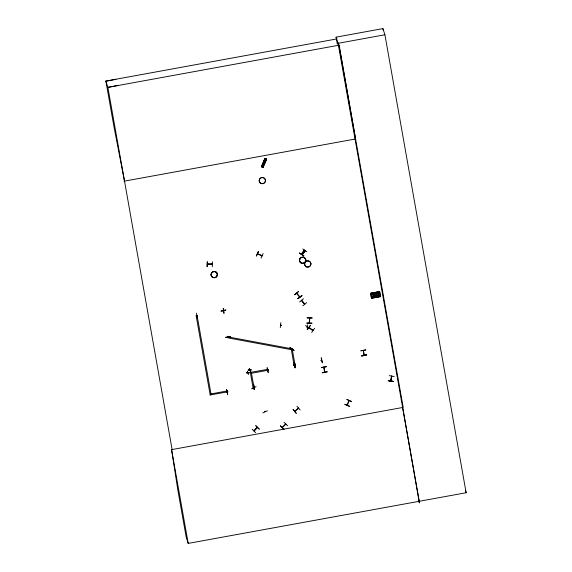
<?xml version="1.0" encoding="UTF-8"?>
<svg xmlns="http://www.w3.org/2000/svg" width="572" height="572" viewBox="0 0 572 572"><rect width="100%" height="100%" fill="white"/><g stroke="black" fill="none" stroke-linecap="round" stroke-linejoin="round"><path stroke-width="0.86" d="M294.601 411.225L295.123 411.197L294.916 410.896M298.126 408.437L298.534 408.244M298.591 408.308L294.78 411.418M306.885 322.93L311.919 323.037M306.885 323.216L311.926 323.337M388.317 380.609L393.286 381.402L388.317 380.509M393.279 381.438L388.324 380.573M207.815 264.05L207.35 263.964M212.233 264.107L207.286 264.078M212.376 261.754L212.298 266.759M363.985 355.14L363.191 350.35M264.807 411.247L265.222 411.618M307.092 317.989L312.119 318.053M309.488 318.089L309.316 322.951M309.681 318.418L309.702 318.061L309.559 322.923M309.266 322.479L309.509 322.83M223.495 310.732L223.681 311.046M227.949 336.35L228.071 336.858M324.774 371.936L324.524 371.979M324.803 372.065L323.988 367.253M390.69 380.852L391.62 375.983M390.869 380.902L391.841 376.119M307.1 317.732L312.14 317.853M280.294 327.649L280.795 322.658M281.016 325.246L280.566 325.182M307.278 329.729L307.715 324.739M312.777 329.987C314.085 331.631 307.572 327.42 309.366 327.592M393.236 381.66L388.281 380.795M307.522 326.841L307.4 327.255M389.253 375.661L394.208 376.512M390.976 380.38L391.484 376.412M301.494 300.514L304.583 304.19M227.978 336.315L227.985 337.88L291.091 349.621L291.255 348.598M303.017 252.488L303.367 252.681M253.868 430.83L257.278 427.291M257.328 427.398L254.025 430.981L254.118 430.451M257.021 427.742L257.514 427.377M282.168 427.527L285.592 423.945M285.321 424.331L285.857 424.117M197.476 315.687L197.311 315.365M223.037 310.76L223.409 310.639M227.234 391.992L227.785 391.899M227.206 391.906L227.813 392.07L227.52 390.819M253.825 387.144L253.339 387.08M267.782 370.113L268.268 370.005M294.072 365.208L295.066 365.108L292.178 348.841L291.191 348.941M349.456 406.385L344.866 404.383M349.528 406.213L344.873 404.275M263.227 167.432L261.447 166.738L264.922 158.387L266.623 159.073L263.199 167.424L262.698 167.231L266.073 158.866L266.495 159.002L262.898 167.303M266.295 158.952L264.929 158.408L261.44 166.738M261.647 166.817L265.372 158.587L261.976 166.945L265.258 158.53L264.822 158.373L265.365 158.587M265.236 158.515L261.862 166.888M262.562 167.131L262.119 166.874M262.805 167.26L266.094 158.873L266.616 159.073M346.911 399.456L351.473 401.544L346.911 399.456M349.027 400.507L347.104 405.005M348.991 400.686L347.34 405.098M292.22 348.348L292.156 348.763M256.256 255.963L258.358 251.43M258.573 251.487L256.442 256.013M261.647 255.777L261.947 255.806M261.068 258.101L263.156 253.518M253.839 388.152L253.861 387.752M265.201 411.69L265.008 411.282M211.754 264.185L212.312 264.2M197.004 315.544L197.433 315.665L196.968 315.429M223.008 310.675L223.037 310.789M227.298 391.834L227.334 391.949M253.725 387.265L253.682 387.022M293.886 365.193L294.273 365.379M295.038 365.108L295.517 365.279L295.438 364.922M321.507 360.281L321.092 360.553L321.621 360.288M321.586 360.489L321.128 360.582M289.882 347.683L293.987 350.529M290.025 347.426L294.108 350.357M299.721 253.003L303.761 255.927M254.347 430.687L257.214 427.713M282.21 427.513L282.461 427.198M285.807 424.209L282.368 427.527M280.616 325.096L281.174 325.146M307.407 327.363L307.05 327.084M246.253 372.744C250.507 372.522 245.188 373.452 246.475 372.429L247.74 372.544L246.475 372.429M247.24 371.421L247.726 372.486L247.462 371.042C246.696 373.266 250.086 371.929 249.435 372.887L248.205 372.83M248.355 369.777C247.69 370.742 251.094 369.383 250.343 371.6L250.071 370.12L251.516 369.869L249.964 369.812L249.342 368.382L249.621 369.884L248.355 369.777L249.621 369.884M307.264 329.429L310.353 325.461M310.374 325.447L307.493 329.586M311.676 332.432L314.571 328.335M307.5 326.977L307.207 327.32M309.674 328.399L305.555 325.511M302.781 248.942L306.821 251.794M301.351 254.097L304.354 250.078M304.561 250.193L301.558 254.254L304.533 250.207M302.009 254.583L305.019 250.522L302.066 254.612M223.695 311.189L222.994 310.825M323.788 367.274L324.596 372.1M252.102 429.193L255.677 432.704M280.402 425.925L284.027 429.343L280.416 425.854M207.329 264.107L212.176 264.057M259.266 429.136L255.684 425.618L259.273 429.072M284.034 422.286L287.58 425.79M296.26 413.291L293.057 409.445L296.232 413.32M296.968 406.284L300.186 410.01M294.666 411.282L298.377 408.05M294.501 294.666L298.405 291.477M301.937 295.688L297.862 298.67L301.937 295.695M297.876 298.684L301.801 295.531M299.564 301.959L303.467 298.77M304.261 303.739L301.78 300.779M303.174 252.109L303.639 252.359L303.289 252.13M257.579 253.732C268.061 258.065 258.015 254.418 257.879 254.004M321.564 360.296L321.149 360.546M251.487 388.838L256.056 386.686M267.46 410.775L262.877 412.884M293.922 365.315L294.373 365.258M196.475 313.177L197.261 318.118M294.58 362.734L293.972 362.898L294.802 367.789L295.459 367.667L294.609 362.727L295.431 367.617M295.188 367.71L294.237 362.848M296.689 293.214L299.828 296.818M105.92 81.245L115.959 79.344M117.925 85.464L107.886 87.366L105.863 81.067L336.929 38.903M171.579 449.642L172.115 449.542L107.886 87.366L338.953 45.202L403.188 407.386L171.579 449.642L177.885 490.29L186.2 537.165L188.202 543.4L466.137 492.742L384.913 34.77L382.933 28.6L336.086 37.151L337.323 44.137M212.198 264.393L207.321 264.278M336.086 37.151L338.066 43.322L384.913 34.77M123.967 181.217L355.577 138.96L339.139 45.167M196.139 315.823L197.125 315.723L211.139 394.787M379.593 291.577L379.701 292.149L379.601 291.591L370.627 293.214L370.949 295.102L379.915 293.422L379.822 292.9L370.849 294.523L370.928 294.959L379.879 293.207M379.694 292.113L370.727 293.786L370.642 293.322L379.601 291.62L379.922 293.457M379.636 291.799L370.699 293.65M370.685 293.529L379.651 291.906L370.699 293.636M370.735 293.865L370.82 294.358M370.892 294.773L379.887 293.293M371.307 297.04L371.199 296.468L380.173 294.845L371.214 296.575L371.528 298.355L380.494 296.675M371.235 296.675L380.251 295.266M371.257 296.782L380.173 294.83L380.273 295.395L371.307 297.118L371.478 297.597M371.278 296.918L380.23 295.152M380.401 296.153L371.428 297.783L371.5 298.205L380.444 296.396M365.787 349.971L360.803 350.829L365.765 349.892M250.329 372.415L267.875 369.297L268.039 370.248L251.487 373.266M361.733 356.034L366.652 354.854L361.733 356.02M210.996 393.915L227.549 390.898M210.174 394.966L227.713 391.849M253.217 388.688L254.204 388.588L251.294 372.243M172.108 449.478L171.564 449.578L188.202 543.4M223.159 308.358L223.988 313.242M223.366 308.329L223.924 313.263M221.028 311.096L225.961 310.003L221.014 311.068M196.932 315.758L197.433 315.665M225.654 337.244L230.63 336.365M230.688 336.665L225.711 337.544M295.059 365.308L295.56 365.222M267.782 370.191L268.318 369.948M321.392 367.696L326.362 366.824M321.342 367.446L326.319 366.566M322.272 372.858L327.241 371.972M253.689 384.734L254.254 389.675L253.696 384.734M253.325 387.23L253.753 387.137M227.284 391.984L227.735 391.906L227.313 392.156M281.045 325.332L280.695 325.332M321.214 357.879L322.329 362.77L321.285 357.908M293.972 362.898L294.787 367.739M207.15 266.623L207.329 261.661L207.121 266.666M299.685 297.097L296.596 293.422M267.853 370.313L267.853 369.948M280.666 325.103L281.102 325.125M309.094 327.506L313.077 330.251M228.178 336.929L291.284 348.677M253.832 387.659L254.068 388.045M307.393 327.141L306.942 327.22M264.586 159.252L266.144 159.831M264.357 159.817L265.923 160.417M265.58 161.268L264.014 160.668M263.713 161.426L265.272 162.019M262.012 165.937L263.327 166.445M261.897 165.909L263.456 166.509M324.002 367.346L323.881 367.817L323.759 367.188M292.471 348.419L292.22 348.777M294.644 294.802L298.57 291.677M304.747 304.054L301.551 300.221M306.699 302.624L302.795 305.813M248.191 372.78L248.462 374.26L247.826 372.801M363.435 350.507L364.221 355.155M228.192 336.386L228.249 336.629M338.195 42.843L338.953 45.202M465.393 490.426L466.137 492.742M380.173 294.916L380.466 296.568M378.685 291.827L378.971 293.457M379.265 295.08L379.558 296.732M378.085 291.963L378.364 293.565M378.657 295.195L378.95 296.839M377.177 292.128L377.463 293.751M377.742 295.359L378.042 297.011M376.362 292.256L376.655 293.901M376.941 295.531L377.234 297.154M375.447 292.421L375.747 294.072M376.026 295.674L376.312 297.304M419.269 501.236L338.066 43.322M418.632 500.629L419.369 502.924L402.645 407.486M366.659 354.89L361.668 355.712M327.177 371.657L322.208 372.529M223.352 310.61L223.423 310.975L222.916 310.768M227.956 336.25L228.278 336.722M124.51 181.124L114.178 127.942L105.863 81.067M370.727 293.779L370.642 293.329M370.949 295.095L370.849 294.537L379.822 292.914L370.921 294.945M371.299 297.032L371.221 296.582M371.528 298.348L371.428 297.79L380.394 296.146M382.933 28.6L383.247 30.359M371.55 293.15L371.836 294.78M372.129 296.403L372.415 298.033M291.212 349.02L294.101 365.286M250.35 372.494L253.239 388.767M196.16 315.894L210.196 395.045M375.697 293.028C376.033 294.466 376.891 292.12 375.697 293.028M376.276 296.282C376.612 297.719 377.463 295.374 376.276 296.282M263.971 161.99C264.257 163.442 265.186 161.118 263.971 161.99M299.606 253.153L303.803 255.877L299.606 253.153M305.226 250.708L302.231 254.733L305.241 250.722M267.124 367.789L268.218 372.637L267.103 367.803M226.576 389.675L227.663 394.523L226.555 389.682M264.922 162.848L263.363 162.248L264.929 162.87M213.034 277.52A3.153 3.089 -17.8 0 0 217.353 274.202A3.146 3.082 -17.8 0 0 212.305 272.179A3.146 3.082 -17.8 0 0 213.027 277.477A3.146 3.082 -17.8 0 0 217.331 274.167A3.132 3.074 -17.8 0 0 212.319 272.193A3.132 3.074 -17.8 0 0 213.027 277.463A3.132 3.074 -17.8 0 0 217.317 274.167A3.153 3.089 -17.8 0 0 212.319 272.215A3.153 3.089 -17.8 0 0 213.034 277.52M261.118 183.483A3.146 3.082 -17.8 0 0 265.429 180.173A3.146 3.082 -17.8 0 0 260.403 178.185A3.146 3.082 -17.8 0 0 261.118 183.483A3.132 3.074 -17.8 0 0 265.415 180.173A3.132 3.074 -17.8 0 0 260.41 178.192A3.132 3.074 -17.8 0 0 261.125 183.469M306.606 266.888A3.153 3.089 -17.8 0 0 310.882 263.52A3.132 3.074 -17.8 0 0 305.82 261.568A3.153 3.089 -17.8 0 0 306.606 266.888M310.882 263.52A3.153 3.089 -17.8 0 0 305.82 261.59A3.132 3.074 -17.8 0 0 306.599 266.838A3.132 3.074 -17.8 0 0 310.846 263.485M301.494 263.199A3.153 3.089 -17.8 0 0 305.77 259.824A3.146 3.082 -17.8 0 0 300.7 257.865A3.146 3.082 -17.8 0 0 301.487 263.149A3.146 3.082 -17.8 0 0 305.755 259.788A3.132 3.074 -17.8 0 0 300.715 257.872A3.132 3.074 -17.8 0 0 301.494 263.141A3.132 3.074 -17.8 0 0 305.741 259.788A3.153 3.089 -17.8 0 0 300.715 257.9A3.153 3.089 -17.8 0 0 301.494 263.199"/></g></svg>
